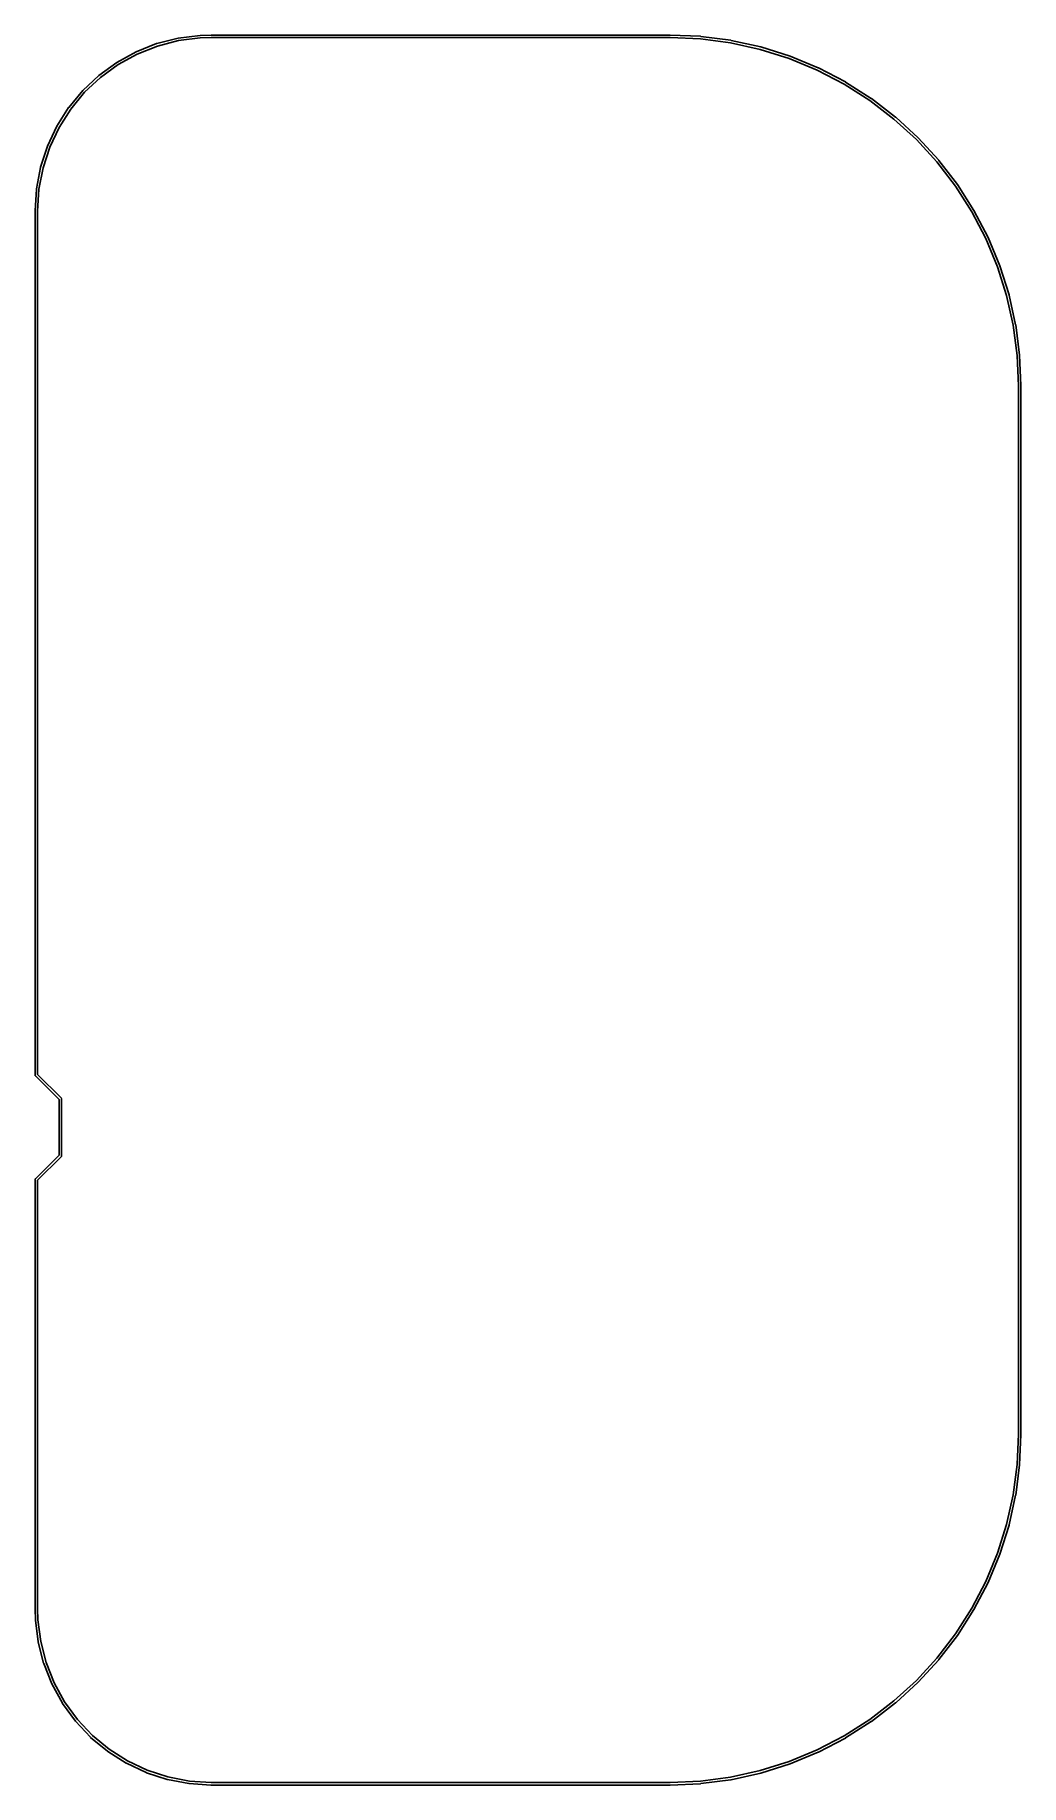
# Model space of a CAD drawing. Extents: x 124 to 182, y -148 to -47.
import ezdxf

# ---------------------------------------------------------------- set-up
doc = ezdxf.new("R2010")
doc.units = 0
doc.header["$MEASUREMENT"] = 0
doc.layers.add('BLACK', color=7, linetype='CONTINUOUS')

msp = doc.modelspace()

# ---------------------------------------------------------------- linework, layer by layer
at = {"layer": 'BLACK', "linetype": 'CONTINUOUS'}
for p, q in [((132.792, -46.8516), (134.058, -46.6917)), ((134.058, -46.6917), (134.061, -46.6915)), ((134.061, -46.6915), (134.065, -46.6911)), ((134.065, -46.6911), (134.697, -46.6712)), ((134.697, -46.6712), (134.698, -46.671)), ((134.698, -46.671), (161.381, -46.671)), ((161.381, -46.671), (161.383, -46.6713)), ((161.383, -46.6713), (163.149, -46.7484)), ((163.149, -46.7484), (163.156, -46.749)), ((163.156, -46.749), (163.156, -46.749)), ((163.156, -46.749), (164.913, -46.9804)), ((129.225, -48.2619), (130.343, -47.6473)), ((130.411, -47.781), (129.301, -48.3911)), ((130.343, -47.6473), (130.346, -47.646)), ((130.343, -47.6473), (130.343, -47.6473)), ((130.346, -47.646), (130.351, -47.6433)), ((130.351, -47.6433), (131.538, -47.1736)), ((130.351, -47.6433), (130.351, -47.6433)), ((131.589, -47.3148), (130.411, -47.781)), ((131.538, -47.1736), (131.547, -47.1707)), ((131.538, -47.1736), (131.538, -47.1736)), ((131.547, -47.1707), (132.782, -46.8534)), ((132.815, -46.9998), (131.589, -47.3148)), ((132.782, -46.8534), (132.792, -46.8516)), ((132.782, -46.8534), (132.782, -46.8534)), ((134.073, -46.8409), (132.815, -46.9998)), ((134.706, -46.821), (134.073, -46.8409)), ((161.373, -46.821), (134.706, -46.821)), ((163.139, -46.8981), (161.373, -46.821)), ((164.89, -47.1287), (163.139, -46.8981)), ((166.615, -47.5109), (164.89, -47.1287)), ((164.913, -46.9804), (164.913, -46.9804)), ((164.913, -46.9804), (164.919, -46.9813)), ((164.919, -46.9813), (164.92, -46.9815)), ((164.92, -46.9815), (164.92, -46.9815)), ((164.92, -46.9815), (166.65, -47.3652)), ((168.299, -48.042), (166.615, -47.5109)), ((166.65, -47.3652), (166.65, -47.3652)), ((166.65, -47.3652), (166.657, -47.3669)), ((166.657, -47.3669), (168.347, -47.9)), ((128.185, -49.0169), (129.217, -48.267)), ((129.301, -48.3911), (128.277, -49.1355)), ((129.217, -48.267), (129.223, -48.2633)), ((129.217, -48.267), (129.217, -48.267)), ((129.223, -48.2633), (129.225, -48.2619)), ((129.225, -48.2619), (129.225, -48.2619)), ((169.931, -48.7179), (168.299, -48.042)), ((168.347, -47.9), (168.353, -47.9022)), ((168.353, -47.9022), (168.353, -47.9022)), ((168.353, -47.9022), (169.991, -48.5806)), ((171.497, -49.5334), (169.931, -48.7179)), ((169.991, -48.5806), (169.997, -48.5833)), ((169.997, -48.5833), (171.57, -49.4019)), ((127.247, -49.8964), (128.177, -49.0229)), ((128.277, -49.1355), (127.353, -50.0025)), ((128.177, -49.0229), (128.185, -49.0169)), ((128.185, -49.0169), (128.185, -49.0169)), ((172.987, -50.4824), (171.497, -49.5334)), ((171.57, -49.4019), (171.575, -49.4051)), ((171.575, -49.4051), (171.575, -49.4052)), ((171.575, -49.4052), (173.07, -50.3576)), ((126.428, -50.8863), (127.241, -49.9032)), ((127.353, -50.0025), (126.546, -50.9783)), ((127.241, -49.9032), (127.247, -49.8964)), ((174.388, -51.5575), (172.987, -50.4824)), ((173.07, -50.3576), (173.07, -50.3576)), ((173.07, -50.3576), (173.07, -50.3576)), ((173.07, -50.3576), (173.076, -50.3614)), ((173.076, -50.3614), (173.076, -50.3614)), ((173.076, -50.3614), (174.482, -51.4405)), ((125.738, -51.9712), (126.422, -50.8939)), ((126.546, -50.9783), (125.868, -52.0476)), ((126.422, -50.8939), (126.428, -50.8863)), ((126.428, -50.8863), (126.428, -50.8863)), ((175.69, -52.7507), (174.388, -51.5575)), ((174.482, -51.4405), (174.482, -51.4405)), ((174.482, -51.4405), (174.485, -51.4428)), ((174.485, -51.4428), (174.487, -51.4447)), ((174.487, -51.4447), (174.487, -51.4447)), ((174.487, -51.4447), (175.794, -52.6423)), ((125.191, -53.134), (125.734, -51.9795)), ((125.868, -52.0476), (125.328, -53.1936)), ((125.734, -51.9795), (125.738, -51.9712)), ((125.734, -51.9795), (125.734, -51.9795)), ((176.883, -54.0528), (175.69, -52.7507)), ((175.794, -52.6423), (175.799, -52.647)), ((175.799, -52.647), (176.996, -53.9539)), ((124.793, -54.3561), (125.187, -53.1427)), ((125.328, -53.1936), (124.937, -54.398)), ((125.187, -53.1427), (125.191, -53.134)), ((125.187, -53.1427), (125.187, -53.1427)), ((124.551, -55.6186), (124.79, -54.3653)), ((124.937, -54.398), (124.7, -55.6421)), ((124.79, -54.3653), (124.791, -54.3612)), ((124.79, -54.3653), (124.79, -54.3653)), ((124.791, -54.3612), (124.793, -54.3562)), ((124.793, -54.3562), (124.793, -54.3561)), ((177.959, -55.454), (176.883, -54.0528)), ((176.996, -53.9539), (176.996, -53.9539)), ((176.996, -53.9539), (177, -53.9589)), ((177, -53.9589), (178.08, -55.3653)), ((124.47, -56.8972), (124.55, -55.6279)), ((124.55, -55.6279), (124.551, -55.6186)), ((124.7, -55.6421), (124.62, -56.9084)), ((178.908, -56.9436), (177.959, -55.454)), ((178.08, -55.3653), (178.08, -55.3653)), ((178.08, -55.3653), (178.081, -55.3675)), ((178.081, -55.3675), (178.083, -55.3707)), ((178.083, -55.3707), (178.083, -55.3707)), ((178.083, -55.3707), (179.036, -56.8657)), ((124.47, -56.8995), (124.47, -56.8972)), ((124.47, -107.131), (124.47, -56.8995)), ((124.62, -56.9084), (124.62, -107.103)), ((179.723, -58.5102), (178.908, -56.9436)), ((179.036, -56.8657), (179.036, -56.8657)), ((179.036, -56.8657), (179.039, -56.8714)), ((179.039, -56.8714), (179.858, -58.4438)), ((180.399, -60.1419), (179.723, -58.5102)), ((179.858, -58.4438), (179.858, -58.4438)), ((179.858, -58.4438), (179.86, -58.4497)), ((179.86, -58.4497), (180.539, -60.0875)), ((180.93, -61.8263), (180.399, -60.1419)), ((180.539, -60.0875), (180.539, -60.0875)), ((180.539, -60.0875), (180.541, -60.0936)), ((180.541, -60.0936), (181.074, -61.7843)), ((181.312, -63.5505), (180.93, -61.8263)), ((181.074, -61.7843), (181.076, -61.7906)), ((181.076, -61.7906), (181.076, -61.7906)), ((181.076, -61.7906), (181.459, -63.5212)), ((181.543, -65.3016), (181.312, -63.5505)), ((181.459, -63.5212), (181.459, -63.5213)), ((181.459, -63.5213), (181.461, -63.5277)), ((181.461, -63.5277), (181.692, -65.2852)), ((181.461, -63.5277), (181.461, -63.5277)), ((181.62, -67.0677), (181.543, -65.3016)), ((181.692, -65.2852), (181.692, -65.2852)), ((181.692, -65.2852), (181.693, -65.2918)), ((181.693, -65.2918), (181.77, -67.0579)), ((181.62, -128.024), (181.62, -67.0677)), ((181.77, -67.0579), (181.77, -67.0595)), ((181.77, -67.0595), (181.77, -128.033)), ((124.469, -107.141), (124.47, -107.131)), ((124.472, -107.151), (124.469, -107.141)), ((124.473, -107.161), (124.472, -107.151)), ((124.475, -107.163), (124.473, -107.161)), ((124.476, -107.167), (124.475, -107.163)), ((124.482, -107.175), (124.476, -107.167)), ((124.487, -107.183), (124.482, -107.175)), ((124.494, -107.19), (124.487, -107.183)), ((125.867, -108.563), (124.494, -107.19)), ((124.62, -107.103), (125.993, -108.476)), ((125.867, -111.802), (125.867, -108.563)), ((125.993, -108.476), (126, -108.483)), ((126, -108.483), (126.005, -108.491)), ((126.005, -108.491), (126.011, -108.499)), ((126.011, -108.499), (126.012, -108.503)), ((126.012, -108.503), (126.014, -108.505)), ((126.014, -108.505), (126.015, -108.515)), ((126.015, -108.515), (126.018, -108.525)), ((126.018, -108.525), (126.017, -108.535)), ((126.017, -108.535), (126.017, -111.83)), ((124.494, -113.175), (125.867, -111.802)), ((125.993, -111.889), (124.62, -113.262)), ((126, -111.882), (125.993, -111.889)), ((126.005, -111.874), (126, -111.882)), ((126.011, -111.866), (126.005, -111.874)), ((126.012, -111.862), (126.011, -111.866)), ((126.014, -111.86), (126.012, -111.862)), ((126.015, -111.85), (126.014, -111.86)), ((126.018, -111.84), (126.015, -111.85)), ((126.017, -111.83), (126.018, -111.84)), ((124.469, -113.224), (124.472, -113.214)), ((124.47, -113.234), (124.469, -113.224)), ((124.47, -138.193), (124.47, -113.234)), ((124.472, -113.214), (124.473, -113.204)), ((124.473, -113.204), (124.475, -113.202)), ((124.475, -113.202), (124.476, -113.198)), ((124.476, -113.198), (124.482, -113.19)), ((124.482, -113.19), (124.487, -113.182)), ((124.487, -113.182), (124.494, -113.175)), ((124.62, -113.262), (124.62, -138.185)), ((181.543, -129.791), (181.62, -128.024)), ((181.77, -128.034), (181.693, -129.8)), ((181.77, -128.033), (181.77, -128.034)), ((181.312, -131.542), (181.543, -129.791)), ((181.692, -129.807), (181.461, -131.564)), ((181.693, -129.8), (181.692, -129.807)), ((181.692, -129.807), (181.692, -129.807)), ((180.93, -133.266), (181.312, -131.542)), ((181.459, -131.571), (181.076, -133.301)), ((181.461, -131.564), (181.459, -131.571)), ((181.459, -131.571), (181.459, -131.571)), ((181.461, -131.564), (181.461, -131.564)), ((180.399, -134.95), (180.93, -133.266)), ((181.074, -133.308), (180.541, -134.998)), ((181.076, -133.301), (181.074, -133.308)), ((181.076, -133.301), (181.076, -133.301)), ((179.723, -136.582), (180.399, -134.95)), ((180.539, -135.005), (179.86, -136.642)), ((180.541, -134.998), (180.539, -135.005)), ((178.908, -138.148), (179.723, -136.582)), ((179.858, -136.648), (179.039, -138.221)), ((179.86, -136.642), (179.858, -136.648)), ((179.858, -136.648), (179.858, -136.648)), ((124.47, -138.194), (124.47, -138.193)), ((124.49, -138.826), (124.47, -138.194)), ((124.62, -138.185), (124.64, -138.818)), ((177.959, -139.638), (178.908, -138.148)), ((179.036, -138.226), (178.083, -139.721)), ((179.039, -138.221), (179.036, -138.226)), ((179.036, -138.226), (179.036, -138.226)), ((124.49, -138.83), (124.49, -138.826)), ((124.491, -138.833), (124.49, -138.83)), ((124.65, -140.099), (124.491, -138.833)), ((124.64, -138.818), (124.799, -140.076)), ((124.652, -140.108), (124.65, -140.099)), ((124.97, -141.344), (124.652, -140.108)), ((124.799, -140.076), (125.114, -141.302)), ((176.883, -141.039), (177.959, -139.638)), ((178.08, -139.727), (177, -141.133)), ((178.081, -139.725), (178.08, -139.727)), ((178.08, -139.727), (178.08, -139.727)), ((178.083, -139.721), (178.081, -139.725)), ((178.083, -139.721), (178.083, -139.721)), ((124.972, -141.353), (124.97, -141.344)), ((125.442, -142.54), (124.972, -141.353)), ((124.972, -141.353), (124.972, -141.353)), ((125.114, -141.302), (125.58, -142.48)), ((175.69, -142.341), (176.883, -141.039)), ((176.996, -141.138), (175.799, -142.445)), ((177, -141.133), (176.996, -141.138)), ((176.996, -141.138), (176.996, -141.138)), ((174.388, -143.535), (175.69, -142.341)), ((175.794, -142.45), (174.487, -143.647)), ((175.799, -142.445), (175.794, -142.45)), ((125.446, -142.548), (125.442, -142.54)), ((125.442, -142.54), (125.442, -142.54)), ((126.061, -143.666), (125.446, -142.548)), ((125.58, -142.48), (126.19, -143.59)), ((126.066, -143.674), (126.061, -143.666)), ((126.816, -144.706), (126.066, -143.674)), ((126.19, -143.59), (126.934, -144.614)), ((172.987, -144.61), (174.388, -143.535)), ((174.482, -143.652), (173.076, -144.731)), ((174.487, -143.647), (174.482, -143.652)), ((174.487, -143.647), (174.487, -143.647)), ((126.819, -144.71), (126.816, -144.706)), ((126.816, -144.706), (126.816, -144.706)), ((126.822, -144.714), (126.819, -144.71)), ((127.695, -145.644), (126.822, -144.714)), ((126.822, -144.714), (126.822, -144.714)), ((126.934, -144.614), (127.801, -145.538)), ((171.497, -145.559), (172.987, -144.61)), ((173.07, -144.734), (171.575, -145.687)), ((173.072, -144.734), (173.07, -144.734)), ((173.07, -144.734), (173.07, -144.734)), ((173.076, -144.731), (173.072, -144.734)), ((173.076, -144.731), (173.076, -144.731)), ((127.702, -145.65), (127.695, -145.644)), ((128.685, -146.463), (127.702, -145.65)), ((127.702, -145.65), (127.702, -145.65)), ((127.801, -145.538), (128.777, -146.345)), ((128.693, -146.469), (128.685, -146.463)), ((128.685, -146.463), (128.685, -146.463)), ((129.77, -147.153), (128.693, -146.469)), ((128.777, -146.345), (129.847, -147.023)), ((168.299, -147.05), (169.931, -146.374)), ((169.991, -146.511), (168.353, -147.19)), ((169.931, -146.374), (171.497, -145.559)), ((169.997, -146.509), (169.991, -146.511)), ((171.57, -145.69), (169.997, -146.509)), ((169.997, -146.509), (169.997, -146.509)), ((171.575, -145.687), (171.57, -145.69)), ((171.575, -145.687), (171.575, -145.687)), ((129.775, -147.155), (129.77, -147.153)), ((129.77, -147.153), (129.77, -147.153)), ((129.778, -147.157), (129.775, -147.155)), ((130.933, -147.7), (129.778, -147.157)), ((129.778, -147.157), (129.778, -147.157)), ((129.847, -147.023), (130.992, -147.563)), ((166.615, -147.581), (168.299, -147.05)), ((168.347, -147.192), (166.657, -147.725)), ((168.353, -147.19), (168.347, -147.192)), ((168.353, -147.19), (168.353, -147.19)), ((130.942, -147.704), (130.933, -147.7)), ((132.155, -148.098), (130.942, -147.704)), ((130.942, -147.704), (130.942, -147.704)), ((130.992, -147.563), (132.197, -147.954)), ((132.164, -148.101), (132.155, -148.098)), ((132.155, -148.098), (132.155, -148.098)), ((133.417, -148.34), (132.164, -148.101)), ((132.197, -147.954), (133.441, -148.191)), ((133.427, -148.341), (133.417, -148.34)), ((133.417, -148.34), (133.417, -148.34)), ((134.696, -148.421), (133.427, -148.341)), ((133.441, -148.191), (134.707, -148.271)), ((134.698, -148.421), (134.696, -148.421)), ((161.381, -148.421), (134.698, -148.421)), ((134.707, -148.271), (161.373, -148.271)), ((161.373, -148.271), (163.139, -148.194)), ((161.383, -148.421), (161.381, -148.421)), ((163.149, -148.344), (161.383, -148.421)), ((163.139, -148.194), (164.89, -147.963)), ((163.156, -148.343), (163.149, -148.344)), ((164.913, -148.112), (163.156, -148.343)), ((163.156, -148.343), (163.156, -148.343)), ((164.89, -147.963), (166.615, -147.581)), ((164.916, -148.111), (164.913, -148.112)), ((164.913, -148.112), (164.913, -148.112)), ((164.92, -148.111), (164.916, -148.111)), ((166.65, -147.727), (164.92, -148.111)), ((164.92, -148.111), (164.92, -148.111)), ((166.655, -147.726), (166.65, -147.727)), ((166.65, -147.727), (166.65, -147.727)), ((166.657, -147.725), (166.655, -147.726)), ((166.657, -147.725), (166.657, -147.725))]:
    msp.add_line(p, q, dxfattribs=at)

doc.saveas('drawing.dxf')
